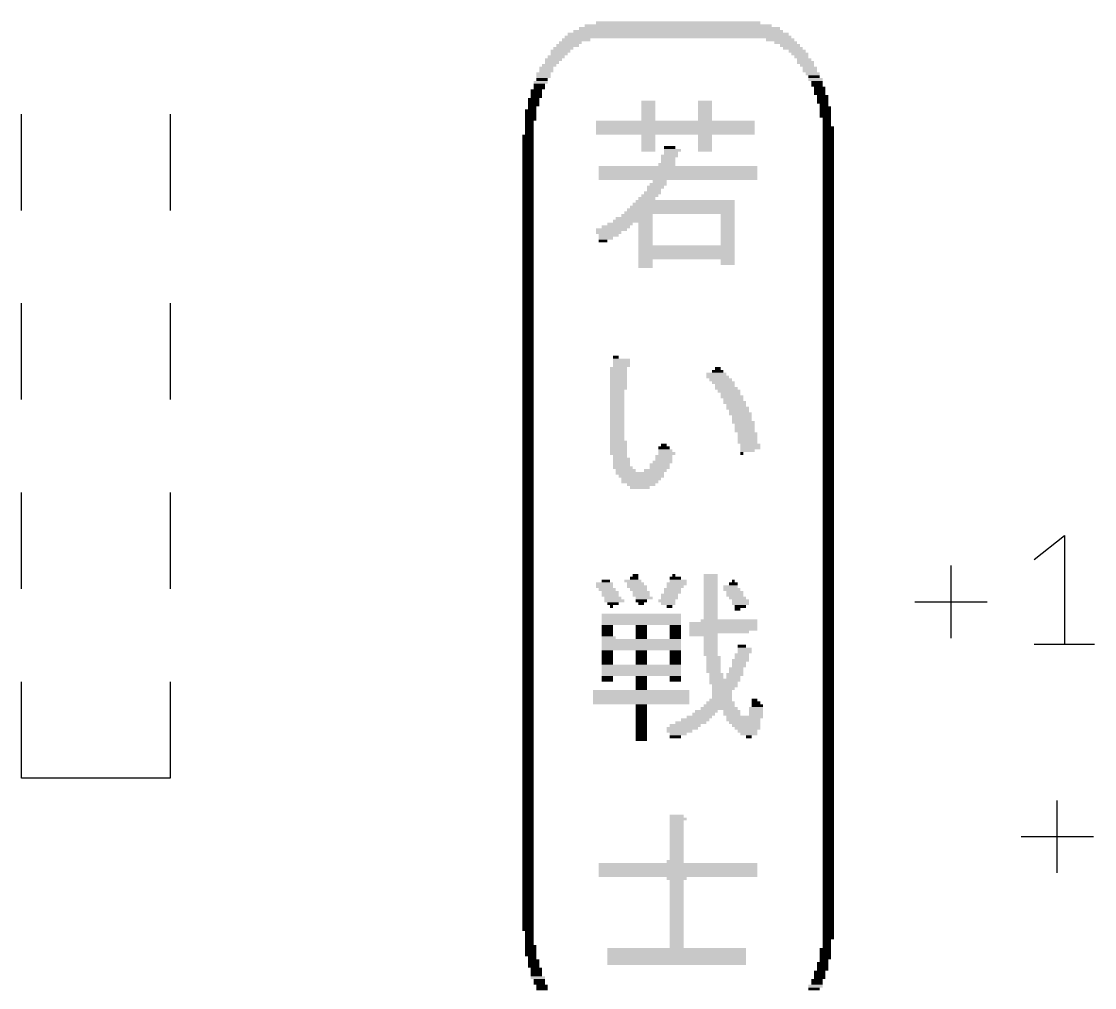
# Model space of a CAD drawing. Extents: x 0 to 94, y 0 to 124.
# Drawn here: x 69.4 to 80.94, y 12.1 to 22.49 of the extents above; entities that cross this region are included whole.
import ezdxf

# ---------------------------------------------------------------- set-up
doc = ezdxf.new("R2010")
doc.units = 0
doc.layers.add('21', color=253, linetype='CONTINUOUS')

# ---------------------------------------------------------------- blocks, each defined once
blk = doc.blocks.new('RECT')
blk.add_solid([(-0.5, -0.5), (0.5, -0.5), (-0.5, 0.5), (0.5, 0.5)])

msp = doc.modelspace()

# ---------------------------------------------------------------- linework, layer by layer
at = {"layer": '21'}
for p, q in [((69.4, 20.4571), (69.4, 21.4929)), ((71, 21.4929), (71, 20.4571)), ((69.4, 18.4214), (69.4, 19.4571)), ((71, 19.4571), (71, 18.4214)), ((69.4, 16.3857), (69.4, 17.4214)), ((71, 17.4214), (71, 16.3857)), ((80.2954, 16.6996), (80.62, 16.9592)), ((80.62, 16.9592), (80.62, 15.7908)), ((79.4008, 15.8557), (79.4008, 16.6346)), ((79.0113, 16.2452), (79.7903, 16.2452)), ((80.2954, 15.7908), (80.9445, 15.7908)), ((69.4, 14.35), (69.4, 15.3857)), ((71, 15.3857), (71, 14.35)), ((71, 14.35), (69.4, 14.35)), ((80.5438, 13.3295), (80.5438, 14.1084)), ((80.1543, 13.7189), (80.9333, 13.7189))]:
    msp.add_line(p, q, dxfattribs=at)

# ---------------------------------------------------------------- block references
at = {"layer": '21', "yscale": 0.0305}
for p, xscale in [((76.4647, 22.3826), 2.2555), ((76.4799, 22.4131), 2.1641), ((76.4647, 22.4436), 2.0117), ((76.4647, 22.4741), 1.7678), ((75.3674, 22.2912), 0.3048), ((76.4647, 22.3217), 2.4384), ((76.4647, 22.3521), 2.3774), ((77.562, 22.2912), 0.3048), ((75.1998, 22.1693), 0.2134), ((75.2303, 22.1997), 0.2134), ((75.276, 22.2302), 0.2438), ((75.3065, 22.2607), 0.2438), ((77.6229, 22.2607), 0.2438), ((77.6687, 22.2302), 0.2134), ((77.6991, 22.1997), 0.2134), ((77.7449, 22.1693), 0.1829), ((75.1083, 22.0473), 0.1524), ((75.1236, 22.0778), 0.1829), ((75.1541, 22.1083), 0.1829), ((75.1845, 22.1388), 0.1829), ((77.7753, 22.1388), 0.1829), ((77.7906, 22.1083), 0.1524), ((77.8363, 22.0473), 0.1829), ((77.8211, 22.0778), 0.1524), ((75.0169, 21.9254), 0.1524), ((75.0474, 21.9864), 0.1524), ((75.0474, 21.9559), 0.1524), ((75.0779, 22.0169), 0.1524), ((77.8515, 22.0169), 0.1524), ((77.882, 21.9864), 0.1524), ((77.882, 21.9559), 0.1524), ((77.9125, 21.9254), 0.1524), ((74.9864, 21.834), 0.1524), ((75.0169, 21.8949), 0.1524), ((75.0017, 21.8645), 0.1219), ((77.9277, 21.8949), 0.1219), ((77.943, 21.8645), 0.1524), ((77.9582, 21.834), 0.1219), ((74.9407, 21.7425), 0.1219), ((74.9407, 21.7121), 0.1219), ((74.9712, 21.8035), 0.1219), ((74.9712, 21.773), 0.1219), ((77.9582, 21.8035), 0.1219), ((77.9887, 21.773), 0.1219), ((77.9887, 21.7425), 0.1219), ((77.9887, 21.7121), 0.1219), ((74.9102, 21.6511), 0.1219), ((74.9102, 21.6206), 0.1219), ((74.9102, 21.5901), 0.1219), ((74.9407, 21.6816), 0.1219), ((76.1447, 21.6206), 0.1524), ((76.1447, 21.5901), 0.1524), ((76.7543, 21.6206), 0.1524), ((76.7543, 21.5901), 0.1524), ((78.0192, 21.6816), 0.1219), ((78.0192, 21.6511), 0.1219), ((78.0192, 21.6206), 0.1219), ((78.0344, 21.5901), 0.0914), ((74.8797, 21.5292), 0.1219), ((74.8797, 21.4987), 0.1219), ((74.8797, 21.4682), 0.1219), ((74.895, 21.5597), 0.0914), ((76.1447, 21.5597), 0.1524), ((76.1447, 21.5292), 0.1524), ((76.1447, 21.4987), 0.1524), ((76.1447, 21.4682), 0.1524), ((76.7543, 21.5597), 0.1524), ((76.7543, 21.5292), 0.1524), ((76.7543, 21.4987), 0.1524), ((76.7543, 21.4682), 0.1524), ((78.0497, 21.5597), 0.1219), ((78.0497, 21.5292), 0.1219), ((78.0497, 21.4987), 0.1219), ((78.0497, 21.4682), 0.1219), ((74.8797, 21.4377), 0.1219), ((74.8645, 21.4073), 0.0914), ((74.8645, 21.3768), 0.0914), ((74.8645, 21.3463), 0.0914), ((76.4342, 21.4073), 1.7069), ((76.4342, 21.3768), 1.7069), ((76.4342, 21.3463), 1.7069), ((76.1447, 21.4377), 0.1524), ((76.7543, 21.4377), 0.1524), ((78.0801, 21.3463), 0.1219), ((78.0649, 21.4377), 0.0914), ((78.0649, 21.4073), 0.0914), ((78.0649, 21.3768), 0.0914), ((74.8493, 21.2549), 0.1219), ((74.8645, 21.3158), 0.0914), ((74.8645, 21.2853), 0.0914), ((76.4342, 21.3158), 1.7069), ((76.4342, 21.2853), 1.7069), ((76.1447, 21.2549), 0.1524), ((76.7543, 21.2549), 0.1524), ((78.0801, 21.3158), 0.1219), ((78.0801, 21.2853), 0.1219), ((78.0801, 21.2549), 0.1219), ((74.8493, 21.2244), 0.1219), ((74.8493, 21.1939), 0.1219), ((74.8493, 21.1634), 0.1219), ((74.8493, 21.1329), 0.1219), ((76.1447, 21.2244), 0.1524), ((76.1447, 21.1939), 0.1524), ((76.1447, 21.1634), 0.1524), ((76.1447, 21.1329), 0.1524), ((76.3733, 21.1329), 0.1219), ((76.7543, 21.2244), 0.1524), ((76.7543, 21.1939), 0.1524), ((76.7543, 21.1634), 0.1524), ((76.7543, 21.1329), 0.1524), ((78.0801, 21.2244), 0.1219), ((78.0801, 21.1939), 0.1219), ((78.0801, 21.1634), 0.1219), ((78.0801, 21.1329), 0.1219), ((74.8493, 21.1025), 0.1219), ((74.8493, 21.072), 0.1219), ((74.8493, 21.0415), 0.1219), ((74.8493, 21.011), 0.1219), ((76.1447, 21.1025), 0.1524), ((76.358, 21.011), 0.1524), ((76.3733, 21.0415), 0.1829), ((76.4037, 21.1025), 0.1829), ((76.3885, 21.072), 0.1524), ((76.7543, 21.1025), 0.1524), ((78.0801, 21.1025), 0.1219), ((78.0801, 21.072), 0.1219), ((78.0801, 21.0415), 0.1219), ((78.0801, 21.011), 0.1219), ((74.8493, 20.9805), 0.1219), ((74.8493, 20.9501), 0.1219), ((74.8493, 20.9196), 0.1219), ((74.8493, 20.8891), 0.1219), ((76.4647, 20.9196), 1.7069), ((76.4647, 20.8891), 1.7069), ((76.3428, 20.9501), 0.1829), ((76.358, 20.9805), 0.1524), ((78.0801, 20.9805), 0.1219), ((78.0801, 20.9501), 0.1219), ((78.0801, 20.9196), 0.1219), ((78.0801, 20.8891), 0.1219), ((74.8493, 20.8586), 0.1219), ((74.8493, 20.8281), 0.1219), ((74.8493, 20.7977), 0.1219), ((74.8493, 20.7672), 0.1219), ((76.4647, 20.8586), 1.7069), ((76.4647, 20.8281), 1.7069), ((76.4647, 20.7977), 1.7069), ((76.2666, 20.7672), 0.1524), ((78.0801, 20.8586), 0.1219), ((78.0801, 20.8281), 0.1219), ((78.0801, 20.7977), 0.1219), ((78.0801, 20.7672), 0.1219), ((74.8493, 20.7367), 0.1219), ((74.8493, 20.7062), 0.1219), ((74.8493, 20.6757), 0.1219), ((76.2056, 20.6757), 0.1524), ((76.2209, 20.7062), 0.1829), ((76.2513, 20.7367), 0.1829), ((78.0801, 20.7367), 0.1219), ((78.0801, 20.7062), 0.1219), ((78.0801, 20.6757), 0.1219), ((74.8493, 20.6453), 0.1219), ((74.8493, 20.6148), 0.1219), ((74.8493, 20.5843), 0.1219), ((74.8493, 20.5538), 0.1219), ((76.5409, 20.5538), 1.0668), ((76.1294, 20.5843), 0.1829), ((76.1599, 20.6148), 0.1829), ((76.1904, 20.6453), 0.1829), ((78.0801, 20.6453), 0.1219), ((78.0801, 20.6148), 0.1219), ((78.0801, 20.5843), 0.1219), ((78.0801, 20.5538), 0.1219), ((74.8493, 20.5233), 0.1219), ((74.8493, 20.4929), 0.1219), ((74.8493, 20.4624), 0.1219), ((74.8493, 20.4319), 0.1219), ((76.4799, 20.4319), 1.1887), ((76.4952, 20.4624), 1.1582), ((76.5104, 20.4929), 1.1278), ((76.5257, 20.5233), 1.0973), ((78.0801, 20.5233), 0.1219), ((78.0801, 20.4929), 0.1219), ((78.0801, 20.4624), 0.1219), ((78.0801, 20.4319), 0.1219), ((74.8493, 20.4014), 0.1219), ((74.8493, 20.3709), 0.1219), ((74.8493, 20.3405), 0.1219), ((74.8493, 20.31), 0.1219), ((75.8399, 20.31), 0.2743), ((75.977, 20.3405), 0.4267), ((75.9923, 20.3709), 0.3962), ((76.0227, 20.4014), 0.3353), ((76.1142, 20.31), 0.1524), ((76.9981, 20.4014), 0.1524), ((76.9981, 20.3709), 0.1524), ((76.9981, 20.3405), 0.1524), ((76.9981, 20.31), 0.1524), ((78.0801, 20.4014), 0.1219), ((78.0801, 20.3709), 0.1219), ((78.0801, 20.3405), 0.1219), ((78.0801, 20.31), 0.1219), ((74.8493, 20.2795), 0.1219), ((74.8493, 20.249), 0.1219), ((74.8493, 20.2185), 0.1219), ((74.8493, 20.1881), 0.1219), ((75.7179, 20.2185), 0.2743), ((75.7484, 20.249), 0.3353), ((75.7179, 20.1881), 0.2134), ((75.7941, 20.2795), 0.3048), ((76.1142, 20.2795), 0.1524), ((76.1142, 20.249), 0.1524), ((76.1142, 20.2185), 0.1524), ((76.1142, 20.1881), 0.1524), ((76.9981, 20.2795), 0.1524), ((76.9981, 20.249), 0.1524), ((76.9981, 20.2185), 0.1524), ((76.9981, 20.1881), 0.1524), ((78.0801, 20.2795), 0.1219), ((78.0801, 20.249), 0.1219), ((78.0801, 20.2185), 0.1219), ((78.0801, 20.1881), 0.1219), ((74.8493, 20.1576), 0.1219), ((74.8493, 20.1271), 0.1219), ((74.8493, 20.0966), 0.1219), ((75.6875, 20.1576), 0.1524), ((75.657, 20.1271), 0.0914), ((76.1142, 20.1576), 0.1524), ((76.1142, 20.1271), 0.1524), ((76.1142, 20.0966), 0.1524), ((76.9981, 20.1576), 0.1524), ((76.9981, 20.1271), 0.1524), ((76.9981, 20.0966), 0.1524), ((78.0801, 20.1576), 0.1219), ((78.0801, 20.1271), 0.1219), ((78.0801, 20.0966), 0.1219), ((74.8493, 20.0661), 0.1219), ((74.8493, 20.0357), 0.1219), ((74.8493, 20.0052), 0.1219), ((74.8493, 19.9747), 0.1219), ((76.5561, 20.0661), 1.0363), ((76.5561, 20.0357), 1.0363), ((76.5561, 20.0052), 1.0363), ((76.5561, 19.9747), 1.0363), ((78.0801, 20.0661), 0.1219), ((78.0801, 20.0357), 0.1219), ((78.0801, 20.0052), 0.1219), ((78.0801, 19.9747), 0.1219), ((74.8493, 19.9442), 0.1219), ((74.8493, 19.9137), 0.1219), ((74.8493, 19.8833), 0.1219), ((74.8493, 19.8528), 0.1219), ((76.5561, 19.9442), 1.0363), ((76.1142, 19.9137), 0.1524), ((76.1142, 19.8833), 0.1524), ((76.1142, 19.8528), 0.1524), ((76.9981, 19.9137), 0.1524), ((76.9981, 19.8833), 0.1524), ((78.0801, 19.9442), 0.1219), ((78.0801, 19.9137), 0.1219), ((78.0801, 19.8833), 0.1219), ((78.0801, 19.8528), 0.1219), ((74.8493, 19.8223), 0.1219), ((74.8493, 19.7918), 0.1219), ((74.8493, 19.7613), 0.1219), ((74.8493, 19.7309), 0.1219), ((78.0801, 19.8223), 0.1219), ((78.0801, 19.7918), 0.1219), ((78.0801, 19.7613), 0.1219), ((78.0801, 19.7309), 0.1219), ((74.8493, 19.7004), 0.1219), ((74.8493, 19.6699), 0.1219), ((74.8493, 19.6394), 0.1219), ((78.0801, 19.7004), 0.1219), ((78.0801, 19.6699), 0.1219), ((78.0801, 19.6394), 0.1219), ((74.8493, 19.6089), 0.1219), ((74.8493, 19.5785), 0.1219), ((74.8493, 19.548), 0.1219), ((74.8493, 19.5175), 0.1219), ((78.0801, 19.6089), 0.1219), ((78.0801, 19.5785), 0.1219), ((78.0801, 19.548), 0.1219), ((78.0801, 19.5175), 0.1219), ((74.8493, 19.487), 0.1219), ((74.8493, 19.4565), 0.1219), ((74.8493, 19.4261), 0.1219), ((74.8493, 19.3956), 0.1219), ((78.0801, 19.487), 0.1219), ((78.0801, 19.4565), 0.1219), ((78.0801, 19.4261), 0.1219), ((78.0801, 19.3956), 0.1219), ((74.8493, 19.3651), 0.1219), ((74.8493, 19.3346), 0.1219), ((74.8493, 19.3041), 0.1219), ((74.8493, 19.2736), 0.1219), ((78.0801, 19.3651), 0.1219), ((78.0801, 19.3346), 0.1219), ((78.0801, 19.3041), 0.1219), ((78.0801, 19.2736), 0.1219), ((74.8493, 19.2432), 0.1219), ((74.8493, 19.2127), 0.1219), ((74.8493, 19.1822), 0.1219), ((74.8493, 19.1517), 0.1219), ((78.0801, 19.2432), 0.1219), ((78.0801, 19.2127), 0.1219), ((78.0801, 19.1822), 0.1219), ((78.0801, 19.1517), 0.1219), ((74.8493, 19.1212), 0.1219), ((74.8493, 19.0908), 0.1219), ((74.8493, 19.0603), 0.1219), ((78.0801, 19.1212), 0.1219), ((78.0801, 19.0908), 0.1219), ((78.0801, 19.0603), 0.1219), ((74.8493, 19.0298), 0.1219), ((74.8493, 18.9993), 0.1219), ((74.8493, 18.9688), 0.1219), ((74.8493, 18.9384), 0.1219), ((78.0801, 19.0298), 0.1219), ((78.0801, 18.9993), 0.1219), ((78.0801, 18.9688), 0.1219), ((78.0801, 18.9384), 0.1219), ((74.8493, 18.9079), 0.1219), ((74.8493, 18.8774), 0.1219), ((74.8493, 18.8469), 0.1219), ((74.8493, 18.8164), 0.1219), ((75.7941, 18.8774), 0.061), ((75.8551, 18.8469), 0.1829), ((75.8551, 18.8164), 0.1829), ((78.0801, 18.9079), 0.1219), ((78.0801, 18.8774), 0.1219), ((78.0801, 18.8469), 0.1219), ((78.0801, 18.8164), 0.1219), ((74.8493, 18.786), 0.1219), ((74.8493, 18.7555), 0.1219), ((74.8493, 18.725), 0.1219), ((74.8493, 18.6945), 0.1219), ((75.8246, 18.7555), 0.1829), ((75.8246, 18.725), 0.1829), ((75.8246, 18.6945), 0.1829), ((75.8551, 18.786), 0.1829), ((76.8762, 18.6945), 0.2134), ((76.8914, 18.725), 0.1219), ((76.8914, 18.7555), 0.061), ((78.0801, 18.786), 0.1219), ((78.0801, 18.7555), 0.1219), ((78.0801, 18.725), 0.1219), ((78.0801, 18.6945), 0.1219), ((74.8493, 18.664), 0.1219), ((74.8493, 18.6336), 0.1219), ((74.8493, 18.6031), 0.1219), ((74.8493, 18.5726), 0.1219), ((75.8246, 18.664), 0.1829), ((75.8246, 18.6336), 0.1829), ((75.8246, 18.6031), 0.1829), ((75.8246, 18.5726), 0.1829), ((76.8914, 18.664), 0.2438), ((76.9219, 18.6336), 0.2438), ((76.9524, 18.6031), 0.2438), ((76.9676, 18.5726), 0.2134), ((78.0801, 18.664), 0.1219), ((78.0801, 18.6336), 0.1219), ((78.0801, 18.6031), 0.1219), ((78.0801, 18.5726), 0.1219), ((74.8493, 18.5421), 0.1219), ((74.8493, 18.5116), 0.1219), ((74.8493, 18.4812), 0.1219), ((75.8246, 18.5421), 0.1829), ((75.8094, 18.5116), 0.1524), ((75.8094, 18.4812), 0.1524), ((76.9829, 18.5421), 0.2438), ((77.0133, 18.5116), 0.2438), ((77.0286, 18.4812), 0.2134), ((78.0801, 18.5421), 0.1219), ((78.0801, 18.5116), 0.1219), ((78.0801, 18.4812), 0.1219), ((74.8493, 18.4507), 0.1219), ((74.8493, 18.4202), 0.1219), ((74.8493, 18.3897), 0.1219), ((74.8493, 18.3592), 0.1219), ((75.8094, 18.4507), 0.1524), ((75.8094, 18.4202), 0.1524), ((75.8094, 18.3897), 0.1524), ((75.8094, 18.3592), 0.1524), ((77.0438, 18.4507), 0.2438), ((77.0591, 18.4202), 0.2134), ((77.0743, 18.3897), 0.2438), ((77.0895, 18.3592), 0.2134), ((78.0801, 18.4507), 0.1219), ((78.0801, 18.4202), 0.1219), ((78.0801, 18.3897), 0.1219), ((78.0801, 18.3592), 0.1219), ((74.8493, 18.3288), 0.1219), ((74.8493, 18.2983), 0.1219), ((74.8493, 18.2678), 0.1219), ((74.8493, 18.2373), 0.1219), ((75.8094, 18.3288), 0.1524), ((75.8094, 18.2983), 0.1524), ((75.8094, 18.2678), 0.1524), ((75.8094, 18.2373), 0.1524), ((77.1048, 18.3288), 0.2438), ((77.12, 18.2983), 0.2134), ((77.1353, 18.2678), 0.2438), ((77.1505, 18.2373), 0.2134), ((78.0801, 18.3288), 0.1219), ((78.0801, 18.2983), 0.1219), ((78.0801, 18.2678), 0.1219), ((78.0801, 18.2373), 0.1219), ((74.8493, 18.2068), 0.1219), ((74.8493, 18.1764), 0.1219), ((74.8493, 18.1459), 0.1219), ((74.8493, 18.1154), 0.1219), ((75.8094, 18.2068), 0.1524), ((75.8094, 18.1764), 0.1524), ((75.8094, 18.1459), 0.1524), ((75.8094, 18.1154), 0.1524), ((77.1505, 18.2068), 0.2134), ((77.1657, 18.1764), 0.2438), ((77.181, 18.1459), 0.2134), ((77.181, 18.1154), 0.2134), ((78.0801, 18.2068), 0.1219), ((78.0801, 18.1764), 0.1219), ((78.0801, 18.1459), 0.1219), ((78.0801, 18.1154), 0.1219), ((74.8493, 18.0849), 0.1219), ((74.8493, 18.0544), 0.1219), ((74.8493, 18.024), 0.1219), ((75.8094, 18.0849), 0.1524), ((75.8094, 18.0544), 0.1524), ((75.8094, 18.024), 0.1524), ((77.181, 18.0849), 0.2134), ((77.2115, 18.0544), 0.2134), ((77.2115, 18.024), 0.2134), ((78.0801, 18.0849), 0.1219), ((78.0801, 18.0544), 0.1219), ((78.0801, 18.024), 0.1219), ((74.8493, 17.9935), 0.1219), ((74.8493, 17.963), 0.1219), ((74.8493, 17.9325), 0.1219), ((74.8493, 17.902), 0.1219), ((75.8094, 17.9935), 0.1524), ((75.8246, 17.963), 0.1829), ((75.8246, 17.9325), 0.1829), ((75.8246, 17.902), 0.1829), ((76.3123, 17.902), 0.1219), ((76.3123, 17.9325), 0.061), ((77.2115, 17.9935), 0.2134), ((77.2115, 17.963), 0.2134), ((77.2419, 17.9325), 0.2134), ((77.2419, 17.902), 0.2134), ((78.0801, 17.9935), 0.1219), ((78.0801, 17.963), 0.1219), ((78.0801, 17.9325), 0.1219), ((78.0801, 17.902), 0.1219), ((74.8493, 17.8716), 0.1219), ((74.8493, 17.8411), 0.1219), ((74.8493, 17.8106), 0.1219), ((74.8493, 17.7801), 0.1219), ((75.8246, 17.8716), 0.1829), ((75.8246, 17.8411), 0.1829), ((75.8551, 17.7801), 0.1829), ((75.8399, 17.8106), 0.1524), ((76.3123, 17.8106), 0.1829), ((76.3123, 17.7801), 0.1829), ((76.3275, 17.8716), 0.1524), ((76.3428, 17.8411), 0.1829), ((77.1505, 17.8411), 0.0305), ((77.2115, 17.8716), 0.1524), ((78.0801, 17.8716), 0.1219), ((78.0801, 17.8411), 0.1219), ((78.0801, 17.8106), 0.1219), ((78.0801, 17.7801), 0.1219), ((74.8493, 17.7497), 0.1219), ((74.8493, 17.7192), 0.1219), ((74.8493, 17.6887), 0.1219), ((74.8493, 17.6582), 0.1219), ((75.8551, 17.7497), 0.1829), ((75.8551, 17.7192), 0.1829), ((75.8703, 17.6887), 0.2134), ((75.9008, 17.6582), 0.2134), ((76.2209, 17.6582), 0.2438), ((76.2666, 17.7192), 0.2134), ((76.2666, 17.6887), 0.2134), ((76.2971, 17.7497), 0.2134), ((78.0801, 17.7497), 0.1219), ((78.0801, 17.7192), 0.1219), ((78.0801, 17.6887), 0.1219), ((78.0801, 17.6582), 0.1219), ((74.8493, 17.6277), 0.1219), ((74.8493, 17.5973), 0.1219), ((74.8493, 17.5668), 0.1219), ((74.8493, 17.5363), 0.1219), ((76.0532, 17.6277), 0.5182), ((76.0685, 17.5973), 0.4877), ((76.0685, 17.5668), 0.4267), ((76.0532, 17.5363), 0.3962), ((78.0801, 17.6277), 0.1219), ((78.0801, 17.5973), 0.1219), ((78.0801, 17.5668), 0.1219), ((78.0801, 17.5363), 0.1219), ((74.8493, 17.5058), 0.1219), ((74.8493, 17.4753), 0.1219), ((74.8493, 17.4449), 0.1219), ((76.0685, 17.5058), 0.3048), ((76.0532, 17.4753), 0.2134), ((78.0801, 17.5058), 0.1219), ((78.0801, 17.4753), 0.1219), ((78.0801, 17.4449), 0.1219), ((74.8493, 17.4144), 0.1219), ((74.8493, 17.3839), 0.1219), ((74.8493, 17.3534), 0.1219), ((74.8493, 17.3229), 0.1219), ((78.0801, 17.4144), 0.1219), ((78.0801, 17.3839), 0.1219), ((78.0801, 17.3534), 0.1219), ((78.0801, 17.3229), 0.1219), ((74.8493, 17.2925), 0.1219), ((74.8493, 17.262), 0.1219), ((74.8493, 17.2315), 0.1219), ((74.8493, 17.201), 0.1219), ((78.0801, 17.2925), 0.1219), ((78.0801, 17.262), 0.1219), ((78.0801, 17.2315), 0.1219), ((78.0801, 17.201), 0.1219), ((74.8493, 17.1705), 0.1219), ((74.8493, 17.1401), 0.1219), ((74.8493, 17.1096), 0.1219), ((74.8493, 17.0791), 0.1219), ((78.0801, 17.1705), 0.1219), ((78.0801, 17.1401), 0.1219), ((78.0801, 17.1096), 0.1219), ((78.0801, 17.0791), 0.1219), ((74.8493, 17.0486), 0.1219), ((74.8493, 17.0181), 0.1219), ((74.8493, 16.9877), 0.1219), ((74.8493, 16.9572), 0.1219), ((78.0801, 17.0486), 0.1219), ((78.0801, 17.0181), 0.1219), ((78.0801, 16.9877), 0.1219), ((78.0801, 16.9572), 0.1219), ((74.8493, 16.9267), 0.1219), ((74.8493, 16.8962), 0.1219), ((74.8493, 16.8657), 0.1219), ((78.0801, 16.9267), 0.1219), ((78.0801, 16.8962), 0.1219), ((78.0801, 16.8657), 0.1219), ((74.8493, 16.8353), 0.1219), ((74.8493, 16.8048), 0.1219), ((74.8493, 16.7743), 0.1219), ((74.8493, 16.7438), 0.1219), ((78.0801, 16.8353), 0.1219), ((78.0801, 16.8048), 0.1219), ((78.0801, 16.7743), 0.1219), ((78.0801, 16.7438), 0.1219), ((74.8493, 16.7133), 0.1219), ((74.8493, 16.6829), 0.1219), ((74.8493, 16.6524), 0.1219), ((74.8493, 16.6219), 0.1219), ((78.0801, 16.7133), 0.1219), ((78.0801, 16.6829), 0.1219), ((78.0801, 16.6524), 0.1219), ((78.0801, 16.6219), 0.1219), ((74.8493, 16.5914), 0.1219), ((74.8493, 16.5609), 0.1219), ((74.8493, 16.5305), 0.1219), ((74.8493, 16.5), 0.1219), ((75.9923, 16.5), 0.0914), ((76.0075, 16.5305), 0.061), ((76.4342, 16.5), 0.1219), ((76.419, 16.5305), 0.0305), ((76.8152, 16.5305), 0.1524), ((76.8152, 16.5), 0.1524), ((78.0801, 16.5914), 0.1219), ((78.0801, 16.5609), 0.1219), ((78.0801, 16.5305), 0.1219), ((78.0801, 16.5), 0.1219), ((74.8493, 16.4695), 0.1219), ((74.8493, 16.439), 0.1219), ((74.8493, 16.4085), 0.1219), ((74.8493, 16.3781), 0.1219), ((75.6722, 16.439), 0.1829), ((75.6722, 16.4085), 0.1829), ((75.7027, 16.3781), 0.1829), ((75.6875, 16.4695), 0.0914), ((75.977, 16.4695), 0.1829), ((76.0075, 16.439), 0.1829), ((76.0227, 16.4085), 0.2134), ((76.038, 16.3781), 0.1829), ((76.4037, 16.3781), 0.1829), ((76.4495, 16.439), 0.2134), ((76.4342, 16.4085), 0.1829), ((76.4647, 16.4695), 0.1829), ((76.8152, 16.4695), 0.1524), ((76.8152, 16.439), 0.1524), ((76.8152, 16.4085), 0.1524), ((76.8152, 16.3781), 0.1524), ((77.0286, 16.4085), 0.1524), ((77.0438, 16.3781), 0.1829), ((77.0591, 16.439), 0.0914), ((77.0591, 16.4695), 0.0305), ((78.0801, 16.4695), 0.1219), ((78.0801, 16.439), 0.1219), ((78.0801, 16.4085), 0.1219), ((78.0801, 16.3781), 0.1219), ((74.8493, 16.3476), 0.1219), ((74.8493, 16.3171), 0.1219), ((74.8493, 16.2866), 0.1219), ((75.7332, 16.3476), 0.1829), ((75.7332, 16.3171), 0.1829), ((75.7637, 16.2866), 0.1829), ((76.0685, 16.3476), 0.1829), ((76.0685, 16.3171), 0.1829), ((76.0989, 16.2866), 0.1829), ((76.3733, 16.3171), 0.1829), ((76.3733, 16.2866), 0.1829), ((76.4037, 16.3476), 0.1829), ((76.8152, 16.3476), 0.1524), ((76.8152, 16.3171), 0.1524), ((76.8152, 16.2866), 0.1524), ((77.0743, 16.3476), 0.1829), ((77.0743, 16.3171), 0.1829), ((77.1048, 16.2866), 0.1829), ((78.0801, 16.3476), 0.1219), ((78.0801, 16.3171), 0.1219), ((78.0801, 16.2866), 0.1219), ((74.8493, 16.2561), 0.1219), ((74.8493, 16.2257), 0.1219), ((74.8493, 16.1952), 0.1219), ((74.8493, 16.1647), 0.1219), ((75.7789, 16.2561), 0.2134), ((75.7637, 16.2257), 0.1219), ((75.7484, 16.1952), 0.0305), ((76.0685, 16.2561), 0.1219), ((76.0685, 16.2257), 0.061), ((76.3428, 16.2561), 0.1829), ((76.358, 16.2257), 0.1524), ((76.3733, 16.1952), 0.061), ((76.8152, 16.2561), 0.1524), ((76.8152, 16.2257), 0.1524), ((76.8152, 16.1952), 0.1524), ((76.8152, 16.1647), 0.1524), ((77.1353, 16.2561), 0.1829), ((77.1353, 16.2257), 0.1829), ((77.1353, 16.1952), 0.1219), ((77.1048, 16.1647), 0.061), ((78.0801, 16.2561), 0.1219), ((78.0801, 16.2257), 0.1219), ((78.0801, 16.1952), 0.1219), ((78.0801, 16.1647), 0.1219), ((74.8493, 16.1342), 0.1219), ((74.8493, 16.1037), 0.1219), ((74.8493, 16.0733), 0.1219), ((74.8493, 16.0428), 0.1219), ((76.0685, 16.1037), 0.8534), ((76.0685, 16.0733), 0.8534), ((76.0685, 16.0428), 0.8534), ((77.0133, 16.0428), 0.6096), ((76.8152, 16.1342), 0.1524), ((76.8152, 16.1037), 0.1524), ((76.8152, 16.0733), 0.1524), ((78.0801, 16.1342), 0.1219), ((78.0801, 16.1037), 0.1219), ((78.0801, 16.0733), 0.1219), ((78.0801, 16.0428), 0.1219), ((74.8493, 16.0123), 0.1219), ((74.8493, 15.9818), 0.1219), ((74.8493, 15.9513), 0.1219), ((74.8493, 15.9209), 0.1219), ((75.7027, 15.9818), 0.1219), ((75.7027, 15.9513), 0.1219), ((75.7027, 15.9209), 0.1219), ((76.0685, 16.0123), 0.8534), ((76.0685, 15.9818), 0.1219), ((76.0685, 15.9513), 0.1219), ((76.0685, 15.9209), 0.1219), ((76.4342, 15.9818), 0.1219), ((76.4342, 15.9513), 0.1219), ((76.4342, 15.9209), 0.1219), ((76.9524, 16.0123), 0.7315), ((76.9524, 15.9818), 0.7315), ((76.9524, 15.9513), 0.7315), ((76.9067, 15.9209), 0.6401), ((78.0801, 16.0123), 0.1219), ((78.0801, 15.9818), 0.1219), ((78.0801, 15.9513), 0.1219), ((78.0801, 15.9209), 0.1219), ((74.8493, 15.8904), 0.1219), ((74.8493, 15.8599), 0.1219), ((74.8493, 15.8294), 0.1219), ((75.7027, 15.8904), 0.1219), ((75.7179, 15.8599), 0.1524), ((76.0685, 15.8294), 0.8534), ((76.0685, 15.8904), 0.1219), ((76.0685, 15.8599), 0.1219), ((76.4342, 15.8904), 0.1219), ((76.4342, 15.8599), 0.1219), ((76.739, 15.8904), 0.3048), ((76.8152, 15.8599), 0.1524), ((76.8152, 15.8294), 0.1524), ((78.0801, 15.8904), 0.1219), ((78.0801, 15.8599), 0.1219), ((78.0801, 15.8294), 0.1219), ((74.8493, 15.7989), 0.1219), ((74.8493, 15.7685), 0.1219), ((74.8493, 15.738), 0.1219), ((74.8493, 15.7075), 0.1219), ((75.7027, 15.7075), 0.1219), ((76.0685, 15.7989), 0.8534), ((76.0685, 15.7685), 0.8534), ((76.0685, 15.738), 0.8534), ((76.0685, 15.7075), 0.1219), ((76.4342, 15.7075), 0.1219), ((76.8152, 15.7989), 0.1524), ((76.8152, 15.7685), 0.1524), ((76.8152, 15.738), 0.1524), ((76.8152, 15.7075), 0.1524), ((77.1505, 15.7685), 0.0914), ((77.181, 15.738), 0.1524), ((77.181, 15.7075), 0.1524), ((78.0801, 15.7989), 0.1219), ((78.0801, 15.7685), 0.1219), ((78.0801, 15.738), 0.1219), ((78.0801, 15.7075), 0.1219), ((74.8493, 15.677), 0.1219), ((74.8493, 15.6465), 0.1219), ((74.8493, 15.6161), 0.1219), ((74.8493, 15.5856), 0.1219), ((75.7027, 15.677), 0.1219), ((75.7027, 15.6465), 0.1219), ((75.7027, 15.6161), 0.1219), ((75.7027, 15.5856), 0.1219), ((76.0685, 15.677), 0.1219), ((76.0685, 15.6465), 0.1219), ((76.0685, 15.6161), 0.1219), ((76.0685, 15.5856), 0.1219), ((76.4342, 15.677), 0.1219), ((76.4342, 15.6465), 0.1219), ((76.4342, 15.6161), 0.1219), ((76.4342, 15.5856), 0.1219), ((76.8152, 15.677), 0.1524), ((76.8457, 15.6465), 0.1524), ((76.8457, 15.6161), 0.1524), ((76.8457, 15.5856), 0.1524), ((77.12, 15.5856), 0.1524), ((77.1353, 15.6161), 0.1829), ((77.1505, 15.677), 0.1524), ((77.1505, 15.6465), 0.1524), ((78.0801, 15.677), 0.1219), ((78.0801, 15.6465), 0.1219), ((78.0801, 15.6161), 0.1219), ((78.0801, 15.5856), 0.1219), ((74.8493, 15.5551), 0.1219), ((74.8493, 15.5246), 0.1219), ((74.8493, 15.4941), 0.1219), ((74.8493, 15.4637), 0.1219), ((76.0685, 15.5551), 0.8534), ((76.0685, 15.5246), 0.8534), ((76.0685, 15.4941), 0.8534), ((76.0685, 15.4637), 0.8534), ((76.8457, 15.5551), 0.1524), ((76.8457, 15.5246), 0.1524), ((76.8457, 15.4941), 0.1524), ((76.8762, 15.4637), 0.1524), ((77.0743, 15.4637), 0.1829), ((77.0895, 15.5246), 0.1524), ((77.0895, 15.4941), 0.1524), ((77.12, 15.5551), 0.1524), ((78.0801, 15.5551), 0.1219), ((78.0801, 15.5246), 0.1219), ((78.0801, 15.4941), 0.1219), ((78.0801, 15.4637), 0.1219), ((74.8493, 15.4332), 0.1219), ((74.8493, 15.4027), 0.1219), ((74.8493, 15.3722), 0.1219), ((74.8493, 15.3417), 0.1219), ((75.7027, 15.4332), 0.1219), ((75.7027, 15.4027), 0.1219), ((76.0685, 15.4332), 0.1219), ((76.0685, 15.4027), 0.1219), ((76.0685, 15.3722), 0.1219), ((76.0685, 15.3417), 0.1219), ((76.4342, 15.4332), 0.1219), ((76.4342, 15.4027), 0.1219), ((76.8762, 15.4332), 0.1524), ((76.9676, 15.4027), 0.3353), ((76.9524, 15.3722), 0.3048), ((76.9676, 15.3417), 0.2743), ((77.0591, 15.4332), 0.1524), ((78.0801, 15.4332), 0.1219), ((78.0801, 15.4027), 0.1219), ((78.0801, 15.3722), 0.1219), ((78.0801, 15.3417), 0.1219), ((74.8493, 15.3113), 0.1219), ((74.8493, 15.2808), 0.1219), ((74.8493, 15.2503), 0.1219), ((76.0685, 15.2808), 1.0363), ((76.0685, 15.2503), 1.0363), ((76.0685, 15.3113), 0.1219), ((76.9371, 15.2808), 0.2134), ((76.9371, 15.2503), 0.2134), ((76.9524, 15.3113), 0.2438), ((78.0801, 15.3113), 0.1219), ((78.0801, 15.2808), 0.1219), ((78.0801, 15.2503), 0.1219), ((74.8493, 15.2198), 0.1219), ((74.8493, 15.1893), 0.1219), ((74.8493, 15.1589), 0.1219), ((74.8493, 15.1284), 0.1219), ((76.0685, 15.2198), 1.0363), ((76.0685, 15.1893), 1.0363), ((76.0685, 15.1589), 1.0363), ((76.0685, 15.1284), 0.1219), ((76.9067, 15.1284), 0.3353), ((76.9219, 15.1589), 0.3048), ((76.9219, 15.1893), 0.2438), ((76.9371, 15.2198), 0.2134), ((77.3181, 15.1284), 0.1219), ((77.2877, 15.1893), 0.061), ((77.3029, 15.1589), 0.0914), ((78.0801, 15.2198), 0.1219), ((78.0801, 15.1893), 0.1219), ((78.0801, 15.1589), 0.1219), ((78.0801, 15.1284), 0.1219), ((74.8493, 15.0979), 0.1219), ((74.8493, 15.0674), 0.1219), ((74.8493, 15.0369), 0.1219), ((74.8493, 15.0065), 0.1219), ((76.0685, 15.0979), 0.1219), ((76.0685, 15.0674), 0.1219), ((76.0685, 15.0369), 0.1219), ((76.0685, 15.0065), 0.1219), ((76.6933, 15.0065), 0.2743), ((76.739, 15.0369), 0.2438), ((76.7695, 15.0674), 0.2438), ((76.9067, 15.0979), 0.3962), ((77.0438, 15.0674), 0.1829), ((77.0438, 15.0369), 0.1829), ((77.181, 15.0065), 0.3962), ((77.3029, 15.0979), 0.1524), ((77.3029, 15.0674), 0.1524), ((77.3029, 15.0369), 0.1524), ((78.0801, 15.0979), 0.1219), ((78.0801, 15.0674), 0.1219), ((78.0801, 15.0369), 0.1219), ((78.0801, 15.0065), 0.1219), ((74.8493, 14.976), 0.1219), ((74.8493, 14.9455), 0.1219), ((74.8493, 14.915), 0.1219), ((74.8493, 14.8845), 0.1219), ((76.0685, 14.976), 0.1219), ((76.0685, 14.9455), 0.1219), ((76.0685, 14.915), 0.1219), ((76.0685, 14.8845), 0.1219), ((76.5104, 14.8845), 0.3353), ((76.5409, 14.915), 0.3353), ((76.6019, 14.9455), 0.3353), ((76.6476, 14.976), 0.3048), ((77.1657, 14.976), 0.3658), ((77.181, 14.9455), 0.3353), ((77.1962, 14.915), 0.3048), ((77.2115, 14.8845), 0.2743), ((78.0801, 14.976), 0.1219), ((78.0801, 14.9455), 0.1219), ((78.0801, 14.915), 0.1219), ((78.0801, 14.8845), 0.1219), ((74.8493, 14.8541), 0.1219), ((74.8493, 14.8236), 0.1219), ((74.8493, 14.7931), 0.1219), ((74.8493, 14.7626), 0.1219), ((76.0685, 14.8541), 0.1219), ((76.0685, 14.8236), 0.1219), ((76.0685, 14.7931), 0.1219), ((76.0685, 14.7626), 0.1219), ((76.4799, 14.8541), 0.2743), ((76.4647, 14.8236), 0.1829), ((76.4342, 14.7931), 0.1219), ((77.2115, 14.8541), 0.2134), ((77.2267, 14.8236), 0.1829), ((77.2267, 14.7931), 0.061), ((78.0801, 14.8541), 0.1219), ((78.0801, 14.8236), 0.1219), ((78.0801, 14.7931), 0.1219), ((78.0801, 14.7626), 0.1219), ((74.8493, 14.7321), 0.1219), ((74.8493, 14.7017), 0.1219), ((74.8493, 14.6712), 0.1219), ((78.0801, 14.7321), 0.1219), ((78.0801, 14.7017), 0.1219), ((78.0801, 14.6712), 0.1219), ((74.8493, 14.6407), 0.1219), ((74.8493, 14.6102), 0.1219), ((74.8493, 14.5797), 0.1219), ((74.8493, 14.5493), 0.1219), ((78.0801, 14.6407), 0.1219), ((78.0801, 14.6102), 0.1219), ((78.0801, 14.5797), 0.1219), ((78.0801, 14.5493), 0.1219), ((74.8493, 14.5188), 0.1219), ((74.8493, 14.4883), 0.1219), ((74.8493, 14.4578), 0.1219), ((74.8493, 14.4273), 0.1219), ((78.0801, 14.5188), 0.1219), ((78.0801, 14.4883), 0.1219), ((78.0801, 14.4578), 0.1219), ((78.0801, 14.4273), 0.1219), ((74.8493, 14.3969), 0.1219), ((74.8493, 14.3664), 0.1219), ((74.8493, 14.3359), 0.1219), ((74.8493, 14.3054), 0.1219), ((78.0801, 14.3969), 0.1219), ((78.0801, 14.3664), 0.1219), ((78.0801, 14.3359), 0.1219), ((78.0801, 14.3054), 0.1219), ((74.8493, 14.2749), 0.1219), ((74.8493, 14.2445), 0.1219), ((74.8493, 14.214), 0.1219), ((78.0801, 14.2749), 0.1219), ((78.0801, 14.2445), 0.1219), ((78.0801, 14.214), 0.1219), ((74.8493, 14.1835), 0.1219), ((74.8493, 14.153), 0.1219), ((74.8493, 14.1225), 0.1219), ((74.8493, 14.0921), 0.1219), ((78.0801, 14.1835), 0.1219), ((78.0801, 14.153), 0.1219), ((78.0801, 14.1225), 0.1219), ((78.0801, 14.0921), 0.1219), ((74.8493, 14.0616), 0.1219), ((74.8493, 14.0311), 0.1219), ((74.8493, 14.0006), 0.1219), ((74.8493, 13.9701), 0.1219), ((78.0801, 14.0616), 0.1219), ((78.0801, 14.0311), 0.1219), ((78.0801, 14.0006), 0.1219), ((78.0801, 13.9701), 0.1219), ((74.8493, 13.9397), 0.1219), ((74.8493, 13.9092), 0.1219), ((74.8493, 13.8787), 0.1219), ((74.8493, 13.8482), 0.1219), ((76.4647, 13.9092), 0.1829), ((76.4495, 13.9397), 0.1524), ((76.4495, 13.8787), 0.1524), ((76.4495, 13.8482), 0.1524), ((78.0801, 13.9397), 0.1219), ((78.0801, 13.9092), 0.1219), ((78.0801, 13.8787), 0.1219), ((78.0801, 13.8482), 0.1219), ((74.8493, 13.8177), 0.1219), ((74.8493, 13.7873), 0.1219), ((74.8493, 13.7568), 0.1219), ((74.8493, 13.7263), 0.1219), ((76.4495, 13.8177), 0.1524), ((76.4495, 13.7873), 0.1524), ((76.4495, 13.7568), 0.1524), ((76.4495, 13.7263), 0.1524), ((78.0801, 13.8177), 0.1219), ((78.0801, 13.7873), 0.1219), ((78.0801, 13.7568), 0.1219), ((78.0801, 13.7263), 0.1219), ((74.8493, 13.6958), 0.1219), ((74.8493, 13.6653), 0.1219), ((74.8493, 13.6349), 0.1219), ((76.4495, 13.6958), 0.1524), ((76.4495, 13.6653), 0.1524), ((76.4495, 13.6349), 0.1524), ((78.0801, 13.6958), 0.1219), ((78.0801, 13.6653), 0.1219), ((78.0801, 13.6349), 0.1219), ((74.8493, 13.6044), 0.1219), ((74.8493, 13.5739), 0.1219), ((74.8493, 13.5434), 0.1219), ((74.8493, 13.5129), 0.1219), ((76.4495, 13.6044), 0.1524), ((76.4495, 13.5739), 0.1524), ((76.4495, 13.5434), 0.1524), ((76.4495, 13.5129), 0.1524), ((78.0801, 13.6044), 0.1219), ((78.0801, 13.5739), 0.1219), ((78.0801, 13.5434), 0.1219), ((78.0801, 13.5129), 0.1219), ((74.8493, 13.4825), 0.1219), ((74.8493, 13.452), 0.1219), ((74.8493, 13.4215), 0.1219), ((74.8493, 13.391), 0.1219), ((76.4647, 13.4215), 1.7069), ((76.4647, 13.391), 1.7069), ((76.4342, 13.452), 0.1829), ((76.4495, 13.4825), 0.1524), ((78.0801, 13.4825), 0.1219), ((78.0801, 13.452), 0.1219), ((78.0801, 13.4215), 0.1219), ((78.0801, 13.391), 0.1219), ((74.8493, 13.3605), 0.1219), ((74.8493, 13.33), 0.1219), ((74.8493, 13.2996), 0.1219), ((74.8493, 13.2691), 0.1219), ((76.4647, 13.3605), 1.7069), ((76.4647, 13.33), 1.7069), ((76.4647, 13.2996), 1.7069), ((76.4495, 13.2691), 0.2134), ((78.0801, 13.3605), 0.1219), ((78.0801, 13.33), 0.1219), ((78.0801, 13.2996), 0.1219), ((78.0801, 13.2691), 0.1219), ((74.8493, 13.2386), 0.1219), ((74.8493, 13.2081), 0.1219), ((74.8493, 13.1776), 0.1219), ((74.8493, 13.1472), 0.1219), ((76.4495, 13.2386), 0.1524), ((76.4495, 13.2081), 0.1524), ((76.4495, 13.1776), 0.1524), ((76.4495, 13.1472), 0.1524), ((78.0801, 13.2386), 0.1219), ((78.0801, 13.2081), 0.1219), ((78.0801, 13.1776), 0.1219), ((78.0801, 13.1472), 0.1219), ((74.8493, 13.1167), 0.1219), ((74.8493, 13.0862), 0.1219), ((74.8493, 13.0557), 0.1219), ((76.4495, 13.1167), 0.1524), ((76.4495, 13.0862), 0.1524), ((76.4495, 13.0557), 0.1524), ((78.0801, 13.1167), 0.1219), ((78.0801, 13.0862), 0.1219), ((78.0801, 13.0557), 0.1219), ((74.8493, 13.0252), 0.1219), ((74.8493, 12.9948), 0.1219), ((74.8493, 12.9643), 0.1219), ((74.8493, 12.9338), 0.1219), ((76.4495, 13.0252), 0.1524), ((76.4495, 12.9948), 0.1524), ((76.4495, 12.9643), 0.1524), ((76.4495, 12.9338), 0.1524), ((78.0801, 13.0252), 0.1219), ((78.0801, 12.9948), 0.1219), ((78.0801, 12.9643), 0.1219), ((78.0801, 12.9338), 0.1219), ((74.8493, 12.9033), 0.1219), ((74.8493, 12.8729), 0.1219), ((74.8493, 12.8424), 0.1219), ((74.8493, 12.8119), 0.1219), ((76.4495, 12.9033), 0.1524), ((76.4495, 12.8729), 0.1524), ((76.4495, 12.8424), 0.1524), ((76.4495, 12.8119), 0.1524), ((78.0801, 12.9033), 0.1219), ((78.0801, 12.8729), 0.1219), ((78.0801, 12.8424), 0.1219), ((78.0801, 12.8119), 0.1219), ((74.8493, 12.7814), 0.1219), ((74.8493, 12.7509), 0.1219), ((74.8493, 12.7205), 0.1219), ((74.8645, 12.69), 0.0914), ((76.4495, 12.7814), 0.1524), ((76.4495, 12.7509), 0.1524), ((76.4495, 12.7205), 0.1524), ((76.4495, 12.69), 0.1524), ((78.0801, 12.7814), 0.1219), ((78.0801, 12.7509), 0.1219), ((78.0801, 12.7205), 0.1219), ((78.0801, 12.69), 0.1219), ((74.8645, 12.6595), 0.0914), ((74.8645, 12.629), 0.0914), ((74.8645, 12.5985), 0.0914), ((76.4495, 12.6595), 0.1524), ((76.4495, 12.629), 0.1524), ((76.4495, 12.5985), 0.1524), ((78.0801, 12.6595), 0.1219), ((78.0801, 12.629), 0.1219), ((78.0649, 12.5985), 0.0914), ((74.8797, 12.5376), 0.1219), ((74.8797, 12.5071), 0.1219), ((74.8797, 12.4766), 0.1219), ((74.8645, 12.5681), 0.0914), ((76.4495, 12.5071), 1.4935), ((76.4495, 12.4766), 1.4935), ((76.4495, 12.5681), 0.1524), ((76.4495, 12.5376), 0.1524), ((78.0497, 12.5071), 0.1219), ((78.0497, 12.4766), 0.1219), ((78.0649, 12.5681), 0.0914), ((78.0649, 12.5376), 0.0914), ((74.8797, 12.4461), 0.1219), ((74.9102, 12.3852), 0.1219), ((74.9102, 12.3547), 0.1219), ((74.895, 12.4157), 0.0914), ((76.4495, 12.4461), 1.4935), ((76.4495, 12.4157), 1.4935), ((76.4495, 12.3852), 1.4935), ((76.4495, 12.3547), 1.4935), ((78.0192, 12.3547), 0.1219), ((78.0497, 12.4461), 0.1219), ((78.0497, 12.4157), 0.1219), ((78.0344, 12.3852), 0.0914), ((74.9102, 12.3242), 0.1219), ((74.9407, 12.2937), 0.1219), ((74.9407, 12.2633), 0.1219), ((74.9407, 12.2328), 0.1219), ((77.9887, 12.2633), 0.1219), ((77.9887, 12.2328), 0.1219), ((78.0192, 12.3242), 0.1219), ((78.0192, 12.2937), 0.1219), ((74.9559, 12.2023), 0.1524), ((74.9712, 12.1718), 0.1219), ((74.9712, 12.1413), 0.1219), ((75.0017, 12.1109), 0.1219), ((77.943, 12.1109), 0.1524), ((77.9582, 12.1718), 0.1219), ((77.9582, 12.1413), 0.1219), ((77.9887, 12.2023), 0.1219), ((75.0017, 12.0804), 0.1219), ((77.9277, 12.0804), 0.1219)]:
    msp.add_blockref('RECT', p, dxfattribs=dict(at, xscale=xscale))

doc.saveas('drawing.dxf')
